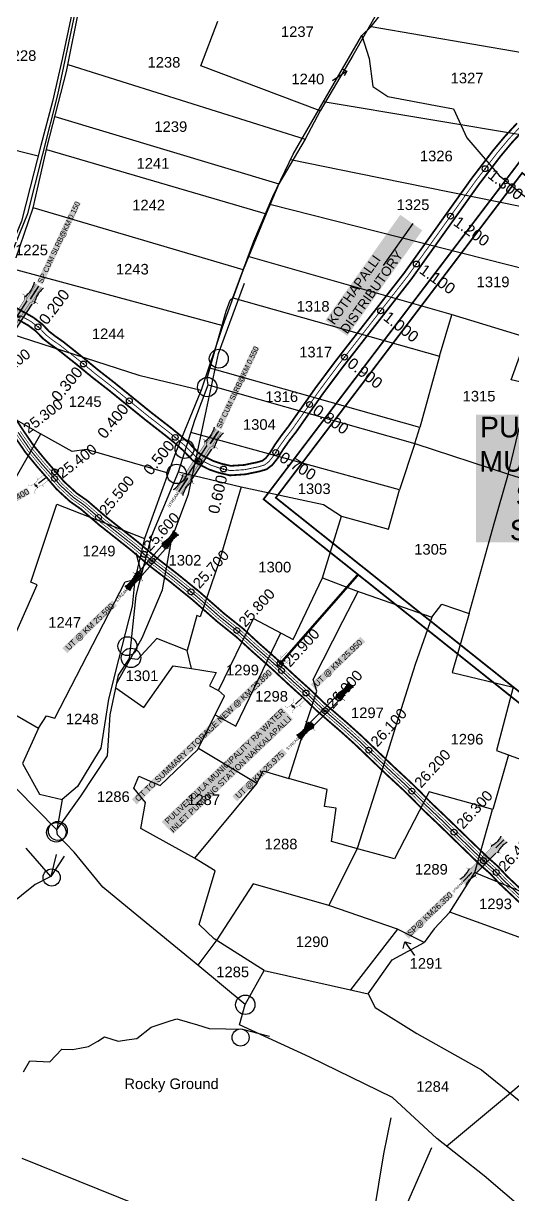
# Model space of a CAD drawing. Header units: inches. Extents: x 192867 to 224088, y 1602358 to 1617481.
# Drawn here: x 196068 to 196900, y 1605119 to 1607111 of the extents above; entities that cross this region are included whole.
import ezdxf
from ezdxf.enums import TextEntityAlignment as Align

# ---------------------------------------------------------------- set-up
doc = ezdxf.new("R2010")
doc.units = ezdxf.units.IN
doc.header["$LTSCALE"] = 15
doc.header["$MEASUREMENT"] = 0
doc.header["$PDMODE"] = 32
doc.header["$PDSIZE"] = 10
doc.linetypes.add('ACAD_ISO02W100', pattern=[15, 12, -3])
doc.linetypes.add('HIDDEN2', pattern=[0.1875, 0.125, -0.0625])
for name, color, linetype in [('BOUNDRY STONES', 240, 'Continuous'), ('CANAL1', 7, 'Continuous'), ('CSMark', 72, 'Continuous'), ('PAPER SIZE', 5, 'Continuous'), ('PLOTS', 7, 'Continuous'), ('PLOTS NO', 7, 'Continuous'), ('ROADS', 1, 'Continuous'), ('STREAMS', 4, 'Continuous'), ('STRUCTURE', 5, 'Continuous'), ('text2', 7, 'Continuous')]:
    doc.layers.add(name, color=color, linetype=linetype)
doc.styles.get("Standard").update_dxf_attribs({"font": 'arial.ttf'})
doc.dimstyles.get("Standard").update_dxf_attribs({"dimtxt": 0.18, "dimasz": 0.18, "dimexe": 0.18, "dimexo": 0.0625, "dimgap": 0.09, "dimtad": 0, "dimtih": 1, "dimtoh": 1, "dimdec": 4, "dimzin": 0, "dimdsep": 46, "dimtxsty": 'Standard', "dimcen": 0.09, "dimadec": 0, "dimazin": 0, "dimtfac": 1, "dimtdec": 4, "dimtofl": 0, "dimtmove": 0, "dimatfit": 3, "dimfxl": 1, "dimtolj": 1, "dimtzin": 0, "dimarcsym": 0})

# ---------------------------------------------------------------- blocks, each defined once
blk = doc.blocks.new('SP')
at = {"layer": 'STRUCTURE'}
h = blk.add_hatch(dxfattribs=at)
h.set_pattern_fill('DASH', color=256, scale=8, style=0)
edge = h.paths.add_edge_path()
edge.add_spline(control_points=[(769825.7, 1706742.1), (769825.3, 1706741.8), (769823.8, 1706740.8), (769820.9, 1706740.3), (769817, 1706739.7), (769811.4, 1706738.9), (769804, 1706739.7), (769798.4, 1706741), (769795.6, 1706741.6)], knot_values=[0, 0, 0, 0, 1.613557, 5.24513, 8.624976, 13.470124, 22.190216, 30.746377, 30.746377, 30.746377, 30.746377], degree=3, periodic=0)
edge.add_line((769795.6, 1706741.6), (769792.6, 1706739.6))
edge.add_line((769792.6, 1706739.6), (769732.6, 1706739.6))
edge.add_line((769732.6, 1706739.6), (769729.6, 1706741.6))
edge.add_spline(control_points=[(769729.6, 1706741.6), (769726.9, 1706740.9), (769721.3, 1706739.5), (769713.9, 1706738.5), (769708.3, 1706739.1), (769704.4, 1706739.6), (769701.5, 1706740), (769700, 1706741), (769699.5, 1706741.3)], knot_values=[0, 0, 0, 0, 8.556161, 17.276253, 22.121402, 25.501247, 29.13282, 30.746377, 30.746377, 30.746377, 30.746377], degree=3, periodic=0)
edge.add_line((769699.5, 1706741.3), (769699.5, 1706722.1))
edge.add_spline(control_points=[(769699.5, 1706722.1), (769700, 1706722.4), (769701.4, 1706723.4), (769704.3, 1706724), (769708.2, 1706724.5), (769713.8, 1706725.3), (769721.2, 1706724.5), (769726.8, 1706723.3), (769729.6, 1706722.6)], knot_values=[0, 0, 0, 0, 1.613557, 5.24513, 8.624976, 13.470124, 22.190216, 30.746377, 30.746377, 30.746377, 30.746377], degree=3, periodic=0)
edge.add_line((769729.6, 1706722.6), (769732.6, 1706724.6))
edge.add_line((769732.6, 1706724.6), (769792.6, 1706724.6))
edge.add_line((769792.6, 1706724.6), (769795.6, 1706722.6))
edge.add_spline(control_points=[(769795.6, 1706722.6), (769798.4, 1706723.3), (769803.9, 1706724.8), (769811.3, 1706725.8), (769817, 1706725.1), (769820.9, 1706724.7), (769823.8, 1706724.2), (769825.2, 1706723.3), (769825.7, 1706723)], knot_values=[0, 0, 0, 0, 8.556161, 17.276253, 22.121402, 25.501247, 29.13282, 30.746377, 30.746377, 30.746377, 30.746377], degree=3, periodic=0)
edge.add_line((769825.7, 1706723), (769825.7, 1706742.1))
h.paths.add_polyline_path([(769764.2, 1706732.1, -1), (769761.1, 1706732.1, -1)], flags=0)
h.paths.add_polyline_path([(769761.1, 1706732.1, 1), (769764.2, 1706732.1, 1)], flags=16)
at = {"layer": 'STRUCTURE', "const_width": 0.628}
for points in [[(769726.6, 1706747.6), (769726.6, 1706743.6), (769732.6, 1706739.6), (769792.6, 1706739.6), (769798.6, 1706743.6), (769798.6, 1706747.6)], [(769726.6, 1706716.6), (769726.6, 1706720.6), (769732.6, 1706724.6), (769792.6, 1706724.6), (769798.6, 1706720.6), (769798.6, 1706716.6)]]:
    blk.add_lwpolyline(points, dxfattribs=at)
at = {"layer": 'STRUCTURE', "color": 3}
blk.add_lwpolyline([(769732.6, 1706724.6), (769792.6, 1706724.6)], dxfattribs=at)
blk.add_lwpolyline([(769732.6, 1706724.6), (769792.6, 1706724.6)], dxfattribs=at)
at = {"layer": 'STRUCTURE', "color": 0}
blk.add_circle((769762.6, 1706732.1), 1.55, dxfattribs=at)
at = {"layer": 'STRUCTURE'}
for points in [[(769699.5, 1706741.3), (769700.9, 1706740.5), (769704.4, 1706739.6), (769707.8, 1706739.2), (769712.6, 1706738.8), (769721.3, 1706739.7), (769729.6, 1706741.6)], [(769825.7, 1706742.1), (769824.3, 1706741.3), (769820.8, 1706740.3), (769817.5, 1706739.8), (769812.7, 1706739.2), (769804, 1706739.9), (769795.6, 1706741.6)], [(769699.5, 1706722.1), (769700.9, 1706723), (769704.4, 1706724), (769707.7, 1706724.5), (769712.5, 1706725), (769721.2, 1706724.4), (769729.6, 1706722.6)], [(769825.7, 1706723), (769824.3, 1706723.8), (769820.8, 1706724.7), (769817.4, 1706725.1), (769812.6, 1706725.5), (769803.9, 1706724.6), (769795.6, 1706722.6)]]:
    blk.add_spline(points, degree=3, dxfattribs=at)
at = {"layer": 'STRUCTURE', "color": 0}
blk.add_text('STREAM', height=5, dxfattribs=at).set_placement((769684.3, 1706732.1), align=Align.MIDDLE_CENTER)
for points in [[(769727.4, 1706732.1), (769700.8, 1706732.1)], [(769824.4, 1706732.1), (769800.5, 1706732.1)]]:
    blk.add_leader(points, dimstyle='Standard', override={"dimasz": 10, "dimgap": 0.09, "dimtad": 0}, dxfattribs=at)
blk = doc.blocks.new('UT')
at = {"layer": 'STRUCTURE'}
h = blk.add_hatch(dxfattribs=at)
h.set_pattern_fill('DASH', color=150, scale=8, angle=-39.6278, style=0)
h.set_pattern_definition([(320.372247933, (-4370.464, -6260.8811), (1.40800153113, 0.132407282), [1, -1])])
h.paths.add_polyline_path([(765163, 1700681.9), (765165.6, 1700680.6), (765167.2, 1700680.3), (765169.1, 1700680), (765172.4, 1700679.6), (765176.4, 1700679.3), (765179.5, 1700679.5), (765183.1, 1700679.9), (765187.7, 1700680.9), (765188.9, 1700681.2), (765193.1, 1700682.2), (765196.1, 1700680.2), (765196.1, 1700672.2), (765193.1, 1700670.2), (765190.5, 1700670.8), (765188.1, 1700671.3), (765185.5, 1700671.8), (765183.6, 1700672.1), (765181, 1700672.5), (765180.3, 1700672.5), (765178.5, 1700672.6), (765176.7, 1700672.6), (765174.6, 1700672.5), (765172.5, 1700672.3), (765170.4, 1700672), (765168.5, 1700671.7), (765166.1, 1700671.2), (765165, 1700670.8), (765163, 1700669.7)])
h.paths.add_polyline_path([(765259.1, 1700682.2), (765256.1, 1700680.2), (765256.1, 1700672.2), (765259.1, 1700670.2), (765261.9, 1700671), (765264.4, 1700671.6), (765266.4, 1700672), (765269.1, 1700672.5), (765272.7, 1700673), (765276.1, 1700673.1), (765278.6, 1700672.9), (765281.2, 1700672.7), (765283.9, 1700672.3), (765286.4, 1700671.9), (765288, 1700671.3), (765289.2, 1700670.6), (765289.1, 1700682.7), (765287.6, 1700681.8), (765285.7, 1700681.2), (765283, 1700680.7), (765281.2, 1700680.4), (765276.7, 1700679.9), (765272.7, 1700679.9), (765268.7, 1700680.3), (765264.8, 1700681), (765261.2, 1700681.7)])
at = {"layer": 'STRUCTURE', "color": 150, "const_width": 0.628}
for points in [[(765190.1, 1700688.2), (765190.1, 1700684.2), (765196.1, 1700680.2), (765256.1, 1700680.2), (765262.1, 1700684.2), (765262.1, 1700688.2)], [(765190.1, 1700664.2), (765190.1, 1700668.2), (765196.1, 1700672.2), (765256.1, 1700672.2), (765262.1, 1700668.2), (765262.1, 1700664.2)]]:
    blk.add_lwpolyline(points, dxfattribs=at)
at = {"layer": 'STRUCTURE', "color": 150}
for points in [[(765196.1, 1700680.2), (765256.1, 1700680.2)], [(765196.1, 1700672.2), (765256.1, 1700672.2)], [(765196.1, 1700672.2), (765256.1, 1700672.2)]]:
    blk.add_lwpolyline(points, dxfattribs=at)
at = {"layer": 'STRUCTURE', "color": 0}
blk.add_circle((765226.1, 1700676.2), 1.89, dxfattribs=at)
at = {"layer": 'STRUCTURE', "color": 150}
for points in [[(765163, 1700681.9), (765164.4, 1700681.1), (765167.9, 1700680.2), (765171.2, 1700679.8), (765176.1, 1700679.4), (765184.7, 1700680.3), (765193.1, 1700682.2)], [(765163, 1700669.7), (765164.3, 1700670.6), (765167.8, 1700671.6), (765171.2, 1700672.1), (765176, 1700672.6), (765184.7, 1700672), (765193.1, 1700670.2)], [(765289.1, 1700682.7), (765287.8, 1700681.9), (765284.3, 1700680.9), (765280.9, 1700680.4), (765276.1, 1700679.8), (765267.4, 1700680.5), (765259.1, 1700682.2)], [(765289.2, 1700670.6), (765287.8, 1700671.4), (765284.2, 1700672.3), (765280.9, 1700672.7), (765276.1, 1700673.1), (765267.4, 1700672.2), (765259.1, 1700670.2)]]:
    blk.add_spline(points, degree=3, dxfattribs=at)
at = {"layer": 'STRUCTURE', "color": 0}
blk.add_text('STREAM', height=5, dxfattribs=at).set_placement((765148.2, 1700675.8), align=Align.MIDDLE_CENTER)
for points in [[(765190.9, 1700676), (765164.2, 1700675.8)], [(765289.3, 1700676.7), (765265.4, 1700676.4)]]:
    blk.add_leader(points, dimstyle='Standard', override={"dimasz": 10, "dimgap": 0.09, "dimtad": 0}, dxfattribs=at)
blk = doc.blocks.new('OT')
at = {"layer": 'STRUCTURE', "color": 190}
for points, const_width in [([(769751.4, 1706595.8), (769729.4, 1706595.8)], 0.5), ([(769775.2, 1706601.8), (769775.2, 1706597.8), (769769.2, 1706593.8), (769761.8, 1706593.8), (769754.4, 1706593.8), (769748.4, 1706597.8), (769748.4, 1706601.8)], 0.5), ([(769761.8, 1706593.8), (769761.8, 1706581)], 2.5), ([(769751.4, 1706579), (769729.4, 1706579)], 0.5), ([(769748.4, 1706573), (769748.4, 1706577), (769754.4, 1706581), (769761.8, 1706581), (769761.8, 1706581), (769761.8, 1706581), (769769.2, 1706581), (769775.2, 1706577), (769775.2, 1706573)], 0.5)]:
    blk.add_lwpolyline(points, dxfattribs=dict(at, const_width=const_width))
at = {"layer": 'STRUCTURE', "color": 0}
blk.add_circle((769761.8, 1706587.4), 1.87, dxfattribs=at)
blk.add_leader([(769732.6, 1706587.4), (769753.8, 1706587.4)], dimstyle='Standard', override={"dimasz": 10, "dimgap": 0.09, "dimtad": 0}, dxfattribs=at)
blk = doc.blocks.new('SLB')
at = {"layer": 'STRUCTURE'}
h = blk.add_hatch(dxfattribs=at)
h.set_pattern_fill('DOTS', color=6, scale=20, angle=320.3722, style=0)
h.set_pattern_definition([(320.372247934, (-159.4327, -72.9564), (1.2786241598, 0.5641323054), [0, -1.25])])
h.paths.add_polyline_path([(769699.5, 1706871.1), (769699.5, 1706861.1), (769729.1, 1706861.1), (769732.1, 1706863.1), (769792.1, 1706863.1), (769795.1, 1706861.1), (769824.7, 1706861.1), (769824.7, 1706871.1), (769795.1, 1706871.1), (769792.1, 1706869.1), (769732.1, 1706869.1), (769729.1, 1706871.1)])
at = {"layer": 'STRUCTURE', "color": 6, "linetype": 'ACAD_ISO02W100', "ltscale": 0.5, "const_width": 0.5}
for points in [[(769699.5, 1706871.1), (769729.1, 1706871.1)], [(769795.1, 1706871.1), (769824.7, 1706871.1)], [(769699.5, 1706861.1), (769729.1, 1706861.1)], [(769795.1, 1706861.1), (769824.7, 1706861.1)]]:
    blk.add_lwpolyline(points, dxfattribs=at)
at = {"layer": 'STRUCTURE', "color": 6, "const_width": 0.628}
for points in [[(769726.1, 1706877.1), (769726.1, 1706873.1), (769732.1, 1706869.1), (769792.1, 1706869.1), (769798.1, 1706873.1), (769798.1, 1706877.1)], [(769726.1, 1706855.1), (769726.1, 1706859.1), (769732.1, 1706863.1), (769792.1, 1706863.1), (769798.1, 1706859.1), (769798.1, 1706855.1)]]:
    blk.add_lwpolyline(points, dxfattribs=at)
at = {"layer": 'STRUCTURE', "color": 6}
blk.add_lwpolyline([(769732.1, 1706863.1), (769792.1, 1706863.1)], dxfattribs=at)
blk.add_lwpolyline([(769732.1, 1706863.1), (769792.1, 1706863.1)], dxfattribs=at)
at = {"layer": 'STRUCTURE', "color": 0}
blk.add_circle((769762.1, 1706866.1), 1.24, dxfattribs=at)
for points in [[(769703.8, 1706866), (769726.7, 1706866)], [(769818.6, 1706865.8), (769795.7, 1706865.8)]]:
    blk.add_leader(points, dimstyle='Standard', override={"dimasz": 10, "dimgap": 0.09, "dimtad": 0}, dxfattribs=at)

msp = doc.modelspace()

# ---------------------------------------------------------------- linework, layer by layer
at = {"color": 5, "const_width": 3, "elevation": 240.9}
msp.add_lwpolyline([(196914.2, 1606877.7), (197448.5, 1606452), (196998.1, 1605886.3), (196476.6, 1606301.5), (196914.2, 1606877.7)], dxfattribs=at)
msp.add_lwpolyline([(196916.8, 1606856.4), (197427.5, 1606449.6), (196995.7, 1605907.4), (196497.4, 1606304.1)], close=True, dxfattribs=at)
at = {"color": 1, "const_width": 4, "elevation": 242.2}
msp.add_lwpolyline([(196503.9, 1606020.9), (196637.5, 1606173.4)], dxfattribs=at)
at = {"layer": 'BOUNDRY STONES', "color": 1}
for centre, radius in [((196400.4, 1606540.5), 16.1), ((196380.7, 1606492.2), 16.5), ((196342, 1606387), 16.1), ((196328.6, 1606344.7), 16.5), ((196244.9, 1606051.7), 16.1), ((196251, 1606031.7), 16.5), ((196123.9, 1605735.1), 16.5), ((196126.4, 1605737.6), 16.1), ((196116, 1605658.3), 14.6), ((196445.5, 1605442), 16.5), ((196437.5, 1605386.3), 14.6)]:
    msp.add_circle(centre, radius, dxfattribs=at)
at = {"layer": 'CANAL1', "color": 200, "const_width": 3}
for points in [[(196053.1, 1606628.2), (196066.5, 1606620.9), (196084.7, 1606610.7), (196100.1, 1606599), (196111.6, 1606586.9), (196122.6, 1606578.4), (196135.6, 1606569.3), (196166.7, 1606544.6), (196194.9, 1606521.4), (196222.8, 1606499.7), (196284.7, 1606449.5), (196319.3, 1606422.7), (196333.6, 1606411.1), (196350, 1606396.8), (196361.6, 1606384.9), (196366.3, 1606380.1), (196373.3, 1606375.5), (196390.4, 1606366.8), (196404, 1606362.2), (196420.7, 1606358.3), (196443.5, 1606359.8), (196465.8, 1606364.4), (196474.6, 1606367), (196480.4, 1606371.4), (196487.8, 1606380.9), (196495.9, 1606394.2), (196507.9, 1606411.1), (196518.8, 1606425.2), (196564.9, 1606490.7), (196599.3, 1606536.7), (196715.6, 1606685.8), (196830.9, 1606847.2), (196867.5, 1606894.8), (196887.7, 1606918.9), (196908.2, 1606941)], [(196058.7, 1606606.9), (196075.9, 1606597.3), (196089.4, 1606587.1), (196100.9, 1606575), (196113.1, 1606565.5), (196126.1, 1606556.4), (196156.6, 1606532.2), (196184.9, 1606508.9), (196212.9, 1606487.2), (196274.8, 1606437), (196309.4, 1606410.1), (196323.3, 1606398.9), (196339, 1606385.2), (196350.2, 1606373.7), (196356, 1606367.7), (196365.2, 1606361.6), (196384.2, 1606352), (196399.6, 1606346.8), (196419.4, 1606342.1), (196445.7, 1606343.9), (196469.7, 1606348.9), (196482, 1606352.5), (196491.7, 1606360), (196500.9, 1606371.7), (196509.3, 1606385.4), (196520.7, 1606401.6), (196531.7, 1606415.6), (196577.8, 1606481.3), (196612, 1606527), (196728.4, 1606676.2), (196843.7, 1606837.7), (196880, 1606884.8), (196899.7, 1606908.4), (196917.5, 1606927.5)], [(196049.6, 1606446.4), (196066.4, 1606420.2), (196086, 1606391.7), (196106, 1606367.5), (196123.1, 1606347.9), (196136.8, 1606331.7), (196146.6, 1606322.7), (196158.5, 1606311.7), (196176.6, 1606299.1), (196208.6, 1606271.5), (196260.6, 1606230.5), (196296.2, 1606200.5), (196329.3, 1606175), (196368.1, 1606143.5), (196409.4, 1606107.2), (196442.4, 1606080.9), (196468.7, 1606056.6), (196487.8, 1606039.8), (196506, 1606023.6), (196532.1, 1605999.3), (196556.7, 1605977.2), (196580.3, 1605954.4), (196619.7, 1605920.3), (196643.2, 1605899.2), (196698.4, 1605846.5), (196725.6, 1605821.3), (196742.8, 1605804.6), (196760.5, 1605786.5), (196785.3, 1605763), (196856.6, 1605693.9), (196875.3, 1605677.4), (196890.9, 1605660.6), (196985.8, 1605571.4)], [(196051.4, 1606410.2), (196071.6, 1606380.9), (196092.3, 1606355.8), (196109.5, 1606336.2), (196123.8, 1606319.3), (196134.4, 1606309.4), (196147.2, 1606297.7), (196165.6, 1606284.8), (196197.1, 1606257.6), (196249.2, 1606216.5), (196284.9, 1606186.5), (196318.1, 1606160.9), (196356.5, 1606129.8), (196397.8, 1606093.4), (196430.6, 1606067.2), (196456.7, 1606043.3), (196475.8, 1606026.4), (196493.9, 1606010.3), (196520, 1605986), (196544.4, 1605964), (196568.1, 1605941.1), (196607.8, 1605906.8), (196631, 1605886), (196686, 1605833.4), (196713.2, 1605808.3), (196730.1, 1605791.8), (196747.9, 1605773.6), (196772.9, 1605750), (196844.4, 1605680.6), (196862.8, 1605664.5), (196878.1, 1605647.9), (196973.3, 1605558.4)]]:
    msp.add_lwpolyline(points, dxfattribs=at)
at = {"layer": 'CANAL1', "color": 1, "linetype": 'HIDDEN2', "ltscale": 4}
for points, const_width in [([(196062.6, 1606613.9), (196080.3, 1606604), (196094.8, 1606593.1), (196106.3, 1606580.9), (196117.8, 1606571.9), (196130.9, 1606562.9), (196161.6, 1606538.4), (196189.9, 1606515.2), (196217.8, 1606493.5), (196279.8, 1606443.2), (196314.4, 1606416.4), (196328.4, 1606405), (196344.5, 1606391), (196355.9, 1606379.3), (196361.1, 1606373.9), (196369.2, 1606368.5), (196387.3, 1606359.4), (196401.8, 1606354.5), (196420, 1606350.2), (196444.6, 1606351.8), (196467.8, 1606356.7), (196478.3, 1606359.8), (196486, 1606365.7), (196494.3, 1606376.3), (196502.6, 1606389.8), (196514.3, 1606406.3), (196525.3, 1606420.4), (196571.3, 1606486), (196605.6, 1606531.9), (196722, 1606681), (196837.3, 1606842.4), (196873.8, 1606889.8), (196893.7, 1606913.7), (196912.8, 1606934.2)], 1.5), ([(196058.9, 1606415.2), (196078.8, 1606386.3), (196099.1, 1606361.6), (196116.3, 1606342.1), (196120.8, 1606336.8), (196130.3, 1606325.5), (196140.5, 1606316.1), (196152.9, 1606304.7), (196171.1, 1606291.9), (196202.9, 1606264.5), (196254.9, 1606223.5), (196273.5, 1606207.8), (196290.5, 1606193.5), (196323.7, 1606167.9), (196362.3, 1606136.7), (196403.6, 1606100.3), (196436.5, 1606074), (196462.7, 1606049.9), (196481.8, 1606033.1), (196499.9, 1606017), (196526, 1605992.6), (196550.5, 1605970.6), (196574.2, 1605947.7), (196581.2, 1605941.6), (196613.7, 1605913.6), (196637.1, 1605892.6), (196692.2, 1605840), (196719.4, 1605814.8), (196736.4, 1605798.2), (196754.2, 1605780.1), (196779.1, 1605756.5), (196850.5, 1605687.2), (196869.1, 1605671), (196884.5, 1605654.2), (196979.5, 1605564.9)], 2), ([(196058.9, 1606415.2), (196078.8, 1606386.3), (196099.1, 1606361.6), (196116.3, 1606342.1), (196120.8, 1606336.8), (196130.3, 1606325.5), (196140.5, 1606316.1), (196152.9, 1606304.7), (196171.1, 1606291.9), (196202.9, 1606264.5), (196254.9, 1606223.5), (196273.5, 1606207.8), (196290.5, 1606193.5), (196323.7, 1606167.9), (196362.3, 1606136.7), (196403.6, 1606100.3), (196436.5, 1606074), (196462.7, 1606049.9), (196481.8, 1606033.1), (196499.9, 1606017), (196526, 1605992.6), (196550.5, 1605970.6), (196574.2, 1605947.7), (196581.2, 1605941.6), (196613.7, 1605913.6), (196637.1, 1605892.6), (196692.2, 1605840), (196719.4, 1605814.8), (196736.4, 1605798.2), (196754.2, 1605780.1), (196779.1, 1605756.5), (196850.5, 1605687.2), (196869.1, 1605671), (196884.5, 1605654.2), (196979.5, 1605564.9)], 1)]:
    msp.add_lwpolyline(points, dxfattribs=dict(at, const_width=const_width))
at = {"layer": 'CANAL1', "color": 5, "const_width": 1}
for points in [[(196055.5, 1606413), (196075.6, 1606383.9), (196096.1, 1606359), (196113.3, 1606339.4), (196127.4, 1606322.7), (196137.8, 1606313.1), (196150.4, 1606301.6), (196168.7, 1606288.8), (196200.3, 1606261.4), (196252.4, 1606220.4), (196288, 1606190.3), (196321.2, 1606164.8), (196359.7, 1606133.6), (196401, 1606097.2), (196433.9, 1606071), (196460, 1606047), (196479.2, 1606030.1), (196497.2, 1606014), (196523.3, 1605989.7), (196547.8, 1605967.7), (196571.5, 1605944.8), (196611.1, 1605910.6), (196634.4, 1605889.6), (196689.5, 1605837.1), (196716.6, 1605811.9), (196733.6, 1605795.3), (196751.4, 1605777.2), (196776.3, 1605753.6), (196847.8, 1605684.3), (196866.3, 1605668.1), (196881.7, 1605651.4), (196976.8, 1605562)], [(196055.5, 1606413), (196075.6, 1606383.9), (196096.1, 1606359), (196113.3, 1606339.4), (196127.4, 1606322.7), (196137.8, 1606313.1), (196150.4, 1606301.6), (196168.7, 1606288.8), (196200.3, 1606261.4), (196252.4, 1606220.4), (196288, 1606190.3), (196321.2, 1606164.8), (196359.7, 1606133.6), (196401, 1606097.2), (196433.9, 1606071), (196460, 1606047), (196479.2, 1606030.1), (196497.2, 1606014), (196523.3, 1605989.7), (196547.8, 1605967.7), (196571.5, 1605944.8), (196611.1, 1605910.6), (196634.4, 1605889.6), (196689.5, 1605837.1), (196716.6, 1605811.9), (196733.6, 1605795.3), (196751.4, 1605777.2), (196776.3, 1605753.6), (196847.8, 1605684.3), (196866.3, 1605668.1), (196881.7, 1605651.4), (196976.8, 1605562)], [(196062.2, 1606417.4), (196082, 1606388.7), (196102.2, 1606364.2), (196119.3, 1606344.7), (196133.2, 1606328.3), (196143.2, 1606319), (196155.4, 1606307.8), (196173.6, 1606295.1), (196205.4, 1606267.6), (196257.4, 1606226.6), (196293, 1606196.6), (196326.2, 1606171.1), (196364.9, 1606139.7), (196406.2, 1606103.4), (196439.1, 1606077.1), (196465.4, 1606052.9), (196484.5, 1606036.1), (196502.6, 1606019.9), (196528.7, 1605995.6), (196553.3, 1605973.5), (196576.9, 1605950.7), (196616.4, 1605916.6), (196639.8, 1605895.5), (196695, 1605842.9), (196722.1, 1605817.7), (196739.2, 1605801), (196757, 1605782.9), (196781.9, 1605759.4), (196853.2, 1605690.2), (196871.8, 1605673.8), (196887.4, 1605657), (196982.3, 1605567.8)], [(196062.2, 1606417.4), (196082, 1606388.7), (196102.2, 1606364.2), (196119.3, 1606344.7), (196133.2, 1606328.3), (196143.2, 1606319), (196155.4, 1606307.8), (196173.6, 1606295.1), (196205.4, 1606267.6), (196257.4, 1606226.6), (196293, 1606196.6), (196326.2, 1606171.1), (196364.9, 1606139.7), (196406.2, 1606103.4), (196439.1, 1606077.1), (196465.4, 1606052.9), (196484.5, 1606036.1), (196502.6, 1606019.9), (196528.7, 1605995.6), (196553.3, 1605973.5), (196576.9, 1605950.7), (196616.4, 1605916.6), (196639.8, 1605895.5), (196695, 1605842.9), (196722.1, 1605817.7), (196739.2, 1605801), (196757, 1605782.9), (196781.9, 1605759.4), (196853.2, 1605690.2), (196871.8, 1605673.8), (196887.4, 1605657), (196982.3, 1605567.8)]]:
    msp.add_lwpolyline(points, dxfattribs=at)
at = {"layer": 'PLOTS'}
for points in [[(196961.3, 1605057.7), (196852.3, 1605151.3), (196771.6, 1605214.5), (196695.9, 1605284.2), (196555.5, 1605352.8), (196435.6, 1605407.7), (196445.2, 1605442.5), (196364.9, 1605509), (196254.8, 1605599.4), (196203.3, 1605641.7), (196154.1, 1605701.3), (196125.7, 1605730.7), (196124.6, 1605739.2), (196165.8, 1605796.4), (196210.8, 1605865), (196215.4, 1605934.7), (196224.6, 1605977.9), (196229.7, 1606002.2), (196248.3, 1606031), (196259.8, 1606137.6), (196269.7, 1606175.2), (196286.6, 1606239.9), (196331.7, 1606348.2), (196359.9, 1606436.2), (196382.5, 1606496.2), (196380.5, 1606507.5), (196412.7, 1606621.3), (196419.9, 1606640.3), (196424.3, 1606643.9), (196460.2, 1606740.3), (196492.6, 1606816.3), (196526.9, 1606888.5), (196588.2, 1606994.5), (196643.8, 1607090.3), (196659.5, 1607105.2), (196699.5, 1607156.1)], [(196150.2, 1607149), (196150.3, 1607127.7), (196134.1, 1607049.8), (196117.5, 1606977.6), (196097.4, 1606903.2), (196079.4, 1606832.2), (196064.8, 1606774.3), (196040.5, 1606716.5), (196016.2, 1606658.6), (195987.3, 1606589.9), (195960.6, 1606527.3), (195933.7, 1606461.9), (195795.8, 1606379.2)], [(195819, 1606368.8), (195858.4, 1606395.9), (195951.3, 1606460.4), (195987.5, 1606547.5), (196012.4, 1606607.7), (196055.2, 1606710.8), (196084.4, 1606797.1), (196108.1, 1606901.6), (196141.1, 1607029), (196164.7, 1607144.6)], [(196670.7, 1607130), (196628.7, 1607056.3), (196572.9, 1606961.9), (196370.1, 1607038.3), (196398.8, 1607114.4)], [(196659.5, 1607105.2), (197002.2, 1607046.7), (197008.3, 1607060.4), (197017, 1607059.9)], [(196143.5, 1607040.8), (196547.5, 1606914)], [(197002.2, 1607046.7), (196971.7, 1606992.2), (196930.7, 1606918.6), (196578.2, 1606977.2)], [(196572.9, 1606961.9), (196547.5, 1606914), (196502.7, 1606837.9), (196480.8, 1606786.7), (196441.9, 1606691.6), (196407.4, 1606597.2), (196370.6, 1606486.9), (196326.8, 1606380.6), (196291.1, 1606281.8), (196273.8, 1606234.9), (196257.5, 1606165.3), (196252.8, 1606119.6), (196229.8, 1606029.1), (196212.7, 1605961.7), (196207.6, 1605928.7), (196199.8, 1605878), (196182.9, 1605850.5), (196160, 1605813.1), (196133.7, 1605791.1), (196124.6, 1605739.2), (195988.5, 1605877.2)], [(196121.3, 1606952.5), (196502.7, 1606837.9)], [(195780.2, 1606386.5), (195803.4, 1606433.6), (195799.7, 1606445.7), (195811, 1606482.7), (195838.4, 1606560.4), (195876.3, 1606654.9), (195901.2, 1606718.1), (195921.9, 1606770.6), (195943, 1606832.7), (195964.4, 1606918), (196092.9, 1606885.5)], [(196106.9, 1606896.3), (196480.8, 1606786.7)], [(197006.4, 1606825.5), (196994.4, 1606782.9), (196636.7, 1606855.6), (196522.3, 1606878.9)], [(196441.9, 1606691.6), (196084.4, 1606797.1)], [(196487, 1606803.1), (196963.2, 1606682.3), (196994.4, 1606782.9)], [(196963.2, 1606682.3), (196942.6, 1606615.7), (196924.1, 1606576.7), (196796.1, 1606615.4), (196450.4, 1606714.1)], [(196048.1, 1606693.6), (196407.4, 1606597.2)], [(196424.3, 1606643.9), (196775.8, 1606544.7), (196797.1, 1606615.1)], [(196007.3, 1606595.3), (196264.5, 1606512.6), (196370.6, 1606486.9)], [(196576.8, 1606167.7), (196633.2, 1606146.3), (196762.8, 1606100.8), (196780.2, 1606123.3), (196826.6, 1606107.4), (196869.2, 1606260), (196892.3, 1606341.1), (196929.7, 1606497.2), (196898.1, 1606504.7), (196924.1, 1606576.7)], [(196775.8, 1606544.7), (196742.6, 1606423.6), (196385.3, 1606524.5)], [(196382.5, 1606496.2), (196733.9, 1606396.3), (196742.6, 1606423.6)], [(196733.9, 1606396.3), (196893.3, 1606344.3), (197112.9, 1606275.7), (197153.9, 1606441.3), (196929.3, 1606495.1)], [(196314.3, 1606345.9), (196175.1, 1606386.1), (196150.6, 1606382.5), (196097.2, 1606412.8), (196056.1, 1606436.1), (195951.3, 1606460.4)], [(195890.6, 1606418.2), (195931.2, 1606397.2), (195948, 1606378.9), (196004.6, 1606341.9), (196037, 1606322.2), (196054.1, 1606336.4), (196097.4, 1606412.7)], [(196733.9, 1606396.3), (196708.2, 1606317.5), (196353.1, 1606415)], [(196331.7, 1606348.2), (196438.4, 1606322.4), (196578.8, 1606292.6), (196609.4, 1606273), (196689.3, 1606250.4), (196707.8, 1606317.6)], [(196438.4, 1606322.4), (196400.4, 1606194), (196368.6, 1606101.7), (196363.1, 1606103.6), (196346.5, 1606044.6), (196295, 1606064.6), (196261.8, 1606029.1), (196248.3, 1606030.6)], [(195848.2, 1606179.9), (195902.3, 1606157.9), (195900.9, 1606090.2), (196022.2, 1606000.5), (196091.4, 1606156.1), (196080.6, 1606160.8), (196124.7, 1606293), (196273.8, 1606234.9)], [(196353.7, 1606013.5), (196396.2, 1606006.9), (196384.4, 1605984.2), (196399.9, 1605976.2), (196459.4, 1606098.9), (196526.9, 1606063), (196576.8, 1606167.7), (196609.4, 1606273)], [(196093.5, 1605912.1), (196107.1, 1605933.4), (196121.5, 1605929.4), (196241.2, 1606160.9), (196257.5, 1606165.3)], [(196893.3, 1605866.9), (196867.1, 1605773.7), (196758.3, 1605804.2), (196699.5, 1605690.3), (196638.8, 1605706.7), (196592.1, 1605719.4), (196600.1, 1605776.4), (196580.5, 1605779.2), (196584.8, 1605807.8), (196519.5, 1605826.8), (196552.2, 1605928.7), (196567.1, 1605975.1), (196561.2, 1605994.8), (196611.8, 1606094.4), (196637.4, 1606144.8)], [(196762.8, 1606100.8), (196734.7, 1606020.6), (196704.1, 1605923.6), (196669.7, 1605814.4), (196636, 1605707.5), (196587.8, 1605610.7), (196458.7, 1605647.8), (196397.1, 1605552.1), (196364.9, 1605509)], [(196826.6, 1606107.4), (196797.4, 1606007), (196901.3, 1605981.7), (196872.8, 1605874.4), (196942.8, 1605848.9)], [(196394.3, 1605935), (196429.5, 1605915.6), (196506, 1606074.1)], [(196225.3, 1605981.1), (196273, 1605947.5), (196322.7, 1606018.3), (196353.7, 1606013.5), (196346.5, 1606044.6)], [(196022.2, 1606000.5), (196052, 1605978.5), (196035.9, 1605945.5), (196093.5, 1605912.1), (196066.3, 1605852.2), (196095.1, 1605800.3), (196133.7, 1605791.1)], [(196445.2, 1605442.5), (196477.7, 1605500.1), (196392.7, 1605554.1), (196366.8, 1605578.7), (196394.1, 1605669.4), (196358.9, 1605691.4), (196267.7, 1605741.5), (196275.5, 1605785.6), (196255.8, 1605810), (196264.4, 1605830.8), (196300.7, 1605814.9), (196364.8, 1605875.8), (196410.3, 1605967), (196399.9, 1605976.2)], [(196366, 1605878.3), (196464.9, 1605818.6), (196475.9, 1605839.8), (196519.5, 1605826.8)], [(196464.9, 1605818.6), (196358.9, 1605691.4)], [(196793.5, 1605599.5), (196836.4, 1605667), (196866.3, 1605773.9)], [(196123.7, 1605697.3), (196114.5, 1605659.9), (196072.7, 1605708.4)], [(196836.4, 1605667), (196996.6, 1605601.2), (196981.5, 1605561.1)], [(196477.7, 1605500.1), (196629.5, 1605466.3), (196654.9, 1605460.7), (196695.5, 1605518.4), (196750, 1605547.6), (196704.4, 1605570.6), (196587.8, 1605610.7)], [(196654.9, 1605460.7), (196666.3, 1605437.2), (196737.7, 1605392.8), (196816.6, 1605348.7), (196847.4, 1605331.5), (196883.1, 1605302.3), (196944.2, 1605252.7), (197038.3, 1605191.3), (197055.3, 1605238.9), (197089.7, 1605361.1), (197126.6, 1605492.2), (197098.5, 1605504.2), (196981.5, 1605561.1), (196969.2, 1605535.7), (196793.5, 1605599.5), (196766.7, 1605571), (196750, 1605547.6)], [(196704.4, 1605570.6), (196624.6, 1605467.4)], [(196065.2, 1605180.9), (196359.1, 1605062.4), (196490.6, 1605023.3), (196495.2, 1605034.6), (196581.4, 1605059.2), (196655.4, 1605030.1), (196681.5, 1605188.5), (196694, 1605249.9)]]:
    msp.add_lwpolyline(points, dxfattribs=at)
at = {"layer": 'PLOTS NO'}
for points in [[(196618.6, 1607029.3), (196593.9, 1607013.1)], [(196611.8, 1607032.6), (196618.6, 1607029.3), (196613.6, 1607021.4)], [(196269.3, 1606174), (196259.7, 1606209.9)], [(196262.3, 1606179.1), (196269.3, 1606174), (196271.4, 1606182.6)], [(196714.2, 1605537.8), (196717.2, 1605549.1), (196727.5, 1605546.3)], [(196717.2, 1605549.1), (196733.5, 1605525.5)]]:
    msp.add_lwpolyline(points, dxfattribs=at)
at = {"layer": 'ROADS'}
for points in [[(195915.8, 1605560.3), (195859.8, 1605795.7), (195832.7, 1605925.8), (195811.8, 1606029.7), (195726.5, 1606134.3), (195713.8, 1606147), (195742.8, 1606232.6), (195815, 1606379.5), (195941.4, 1606463), (196018.1, 1606647.9), (196075.6, 1606787.4), (196126.3, 1606989.3), (196161.5, 1607156)], [(196137, 1605694.4), (196114.5, 1605659.9), (196087.6, 1605646.5), (195947.7, 1605534.4), (195898.1, 1605476.1), (195825.2, 1605384.6)], [(196762.2, 1605198.6), (196721.8, 1605105.9), (196686.1, 1605058.9), (196612.1, 1604998.7), (196547.8, 1604928.2), (196504.4, 1604851.8), (196465, 1604787), (196377.3, 1604642.7)]]:
    msp.add_lwpolyline(points, dxfattribs=at)
at = {"layer": 'ROADS', "color": 1}
for points in [[(196643.8, 1607090.3), (196656.4, 1607050.9), (196662.4, 1607003.1), (196687.9, 1606986.4), (196769.4, 1606971), (196800, 1606965.2), (196822.4, 1606915.8), (196877.5, 1606851.8), (196923.3, 1606814.6), (196976.6, 1606796.8), (196981.1, 1606777.6), (197061.5, 1606740.8), (197168.3, 1606681.3), (197193.4, 1606670), (197233.4, 1606663.7), (197358.9, 1606618.6), (197396.7, 1606585), (197481.8, 1606507.5), (197577.3, 1606451.4), (197666.4, 1606421.6), (197762.2, 1606402.1), (197815, 1606391.4), (197849, 1606366.5), (197882.6, 1606343.8)], [(196227.2, 1605990.1), (196269.8, 1606065.7), (196304.5, 1606147.7), (196320.5, 1606234.8), (196348.7, 1606310.4), (196379.4, 1606454.1), (196399.7, 1606549.4), (196444.1, 1606668.7)], [(196788, 1605201.7), (196886.8, 1605283.8), (196911.8, 1605304.5), (196952.3, 1605320.2), (197057.8, 1605323.9), (197087, 1605323), (197129.9, 1605451.2), (197157.6, 1605491), (197229.7, 1605518.4), (197279.7, 1605547.9), (197337, 1605588.5), (197383.8, 1605645.8), (197439.8, 1605703.9), (197586.2, 1605800.1), (197655.5, 1605879.9), (197728.5, 1605896.6), (197802.3, 1605924.4), (197810, 1605977.9), (197820.3, 1605988), (197879.7, 1606038.9), (197919, 1606089.5)]]:
    msp.add_lwpolyline(points, dxfattribs=at)
at = {"layer": 'STREAMS'}
msp.add_lwpolyline([(196067.8, 1605328), (196078.6, 1605346.7), (196112.6, 1605344.7), (196133.2, 1605366.3), (196151.4, 1605365.6), (196164.1, 1605368), (196178.8, 1605370.7), (196194.4, 1605380.1), (196206.1, 1605387.2), (196229.4, 1605380.1), (196247.9, 1605382.7), (196261.1, 1605384.6), (196285.2, 1605403.7), (196317.9, 1605414.6), (196328.8, 1605418.2), (196364.4, 1605407.6), (196384, 1605401.7), (196440.8, 1605400.7), (196467.1, 1605393.8), (196486.5, 1605388.7)], dxfattribs=at)
at = {"layer": 'text2', "color": 3}
for p in [(196853.6, 1606863.6), (196794.7, 1606782.8), (196736.6, 1606701.5), (196675.9, 1606622), (196092.7, 1606594.6), (196614.4, 1606543.1), (196170, 1606531.5), (196248.1, 1606468.9), (196555, 1606462.7), (196326.3, 1606406.7), (196497.3, 1606381.1), (196366, 1606366, 66), (196408.5, 1606352.9)]:
    msp.add_point(p, dxfattribs=at)
at = {"layer": 'text2', "color": 2, "linetype": 'Continuous'}
for p in [(196120.8, 1606336.8), (196121, 1606348, 106), (196195.8, 1606270.6), (196273.5, 1606207.8), (196286.3, 1606197), (196505, 1606022, 101), (196548.9, 1605972.1), (196581.2, 1605941.6), (196655.7, 1605874.9), (196729.1, 1605805.2), (196800.8, 1605735.5), (196851, 1605687, 97), (196872.7, 1605667)]:
    msp.add_point(p, dxfattribs=at)
at = {"layer": 'text2', "color": 3, "linetype": 'Continuous'}
for p in [(196353.1, 1606144.1), (196431.1, 1606078.4), (196507, 1606010.4)]:
    msp.add_point(p, dxfattribs=at)

# ---------------------------------------------------------------- block references
at = {"layer": 'STRUCTURE', "color": 0}
for name, p, rotation in [('SP', (1207641.1, 31120.8, 65), 56.97955594214249), ('SLB', (-816042.4, 3181913.3, 65), 236.994417558505), ('SP', (1198223.3, 24673.5, 66), 56.62662690661972), ('SLB', (-815736.4, 3181667.3, 66), 236.994417558505), ('UT', (963739.5, -93475.3), 48.52615991552485), ('UT', (859953, -136989.4), 45.06272770680575)]:
    msp.add_blockref(name, p, dxfattribs=dict(at, rotation=rotation))
for name, p, xscale, yscale, zscale, rotation in [('OT', (-129296, 2875797.6, 106), 0.7, 0.7, 0.7, 218.6541969171981), ('OT', (-265361.3, 2832446.3, 101), 0.7, 0.7, 0.7, 224.9140762014686), ('OT', (-265339.3, 2832373.4), 0.7, 0.7, 0.7, 224.9140762014686), ('SP', (745408.4, 211920.5, 97), 0.7999999999999998, 0.7999999999999998, 0.7999999999999998, 45.75967713441996)]:
    msp.add_blockref(name, p, dxfattribs=dict(at, xscale=xscale, yscale=yscale, zscale=zscale, rotation=rotation))

# ---------------------------------------------------------------- texts
at = {"layer": 'CSMark', "color": 1}
for s, height, rotation, p in [('1.300', 19, 322.4144, (196862.4, 1606856.9)), ('1.200', 19, 324.4548, (196803.7, 1606776.4)), ('1.100', 19, 324.4548, (196745.6, 1606695.1)), ('1.000', 19, 322.0369, (196684.6, 1606615.2)), ('25.200', 18, 37.8023, (196015.5, 1606504.8)), ('0.900', 19, 322.0369, (196623.1, 1606536.4)), ('25.300', 18, 37.8023, (196070.8, 1606419.4)), ('0.800', 19, 324.9111, (196564, 1606456.4)), ('25.400', 18, 37.8023, (196128.6, 1606342.9)), ('0.700', 19, 328.5436, (196506.7, 1606375.4)), ('25.500', 18, 50.6347, (196202.1, 1606278.4)), ('25.600', 18, 47.646, (196276.9, 1606218.2)), ('25.700', 18, 47.646, (196361, 1606154.4)), ('25.800', 18, 47.646, (196439, 1606088.7)), ('25.900', 18, 47.646, (196515, 1606020.7)), ('26.000', 18, 47.646, (196588.2, 1605950.1)), ('26.100', 18, 47.646, (196663.6, 1605885.2)), ('26.200', 18, 47.646, (196738.1, 1605815.3)), ('26.300', 18, 47.646, (196809.7, 1605745.5)), ('26.400', 18, 47.646, (196881.3, 1605673.2, 96))]:
    msp.add_text(s, height=height, rotation=rotation, dxfattribs=at).set_placement(p, align=Align.MIDDLE_LEFT)
for s, rotation, p in [('0.200', 52.8899, (196140.2, 1606655.2)), ('0.300', 50.5497, (196163, 1606523)), ('0.400', 50.9522, (196241.1, 1606460.4)), ('0.500', 50.983, (196319.4, 1606398.2)), ('0.600', 76.8828, (196406, 1606342.2))]:
    msp.add_text(s, height=19, rotation=rotation, dxfattribs=at).set_placement(p, align=Align.MIDDLE_RIGHT)
at = {"layer": 'PLOTS NO'}
for s, p in [('1237', (196506.2, 1607087.6)), ('1228', (196034, 1607046.9)), ('1238', (196279.1, 1607035.5)), ('1240', (196524, 1607007.1)), ('1327', (196795, 1607008.7)), ('1239', (196290.8, 1606926.1)), ('1241', (196260.4, 1606863.6)), ('1326', (196742.7, 1606876.2)), ('1242', (196253, 1606792.7)), ('1325', (196703, 1606793.3)), ('1225', (196053.7, 1606716.4)), ('1243', (196225.3, 1606683.7)), ('1319', (196839.3, 1606662.1)), ('1318', (196533, 1606620.6)), ('1244', (196184.3, 1606573.8)), ('1317', (196537.2, 1606542.7)), ('1316', (196479.5, 1606466.9)), ('1315', (196815.4, 1606467.8)), ('1245', (196145, 1606458.6)), ('1304', (196441.5, 1606419.6)), ('1303', (196534.8, 1606310.4)), ('1249', (196168.7, 1606204.4)), ('1305', (196733, 1606207.4)), ('1302', (196314.9, 1606188.8)), ('1300', (196467.7, 1606177.1)), ('1247', (196110.2, 1606083.1)), ('1299', (196412.8, 1606002.1)), ('1301', (196241.6, 1605992.4)), ('1298', (196462.2, 1605957.4)), ('1297', (196625.4, 1605929.4)), ('1248', (196140.1, 1605918.9)), ('1296', (196794.9, 1605884.5)), ('1286', (196192.9, 1605786.8)), ('1287', (196346.6, 1605781.5)), ('1288', (196478.4, 1605706.2)), ('1289', (196734.3, 1605663.3)), ('1293', (196843.4, 1605604.5)), ('1290', (196531.4, 1605540.1)), ('1285', (196396.1, 1605488.8)), ('1291', (196725.2, 1605503.3)), ('Rocky Ground', (196239.6, 1605298.6)), ('1284', (196736.4, 1605293.9))]:
    msp.add_text(s, height=18, dxfattribs=at).set_placement(p)
at = {"layer": 'STRUCTURE', "color": 5, "attachment_point": 1, "bg_fill": 1, "box_fill_scale": 1.1, "bg_fill_color": 7, "bg_fill_true_color": 16777215, "bg_fill_transparency": 0}
for s, insert, char_height, width, rotation in [('\\pi0.3274;SP CUM SLRB@KM 0.150', (196091.8, 1606671.3), 9, 151.304, 64.8), ('{\\C1;KOTHAPALLI\\PDISTRIBUTORY}', (196584, 1606606.1), 16, 216.984, 54.6094), ('\\pi0.3274;SP CUM SLRB@KM 0.550', (196395.9, 1606425), 9, 151.304, 64.8), ('IN LET@KM25.400', (195968.7, 1606259.7), 10, 120.768, 29.9843), (' UT @ KM 25.590 ', (196135.5, 1606048.4), 10, 115.346, 43.7252), (' UT @ KM 25.950', (196558, 1605986.6), 10, 115.346, 43.7252), ('{\\C1; OT TO SUMMARY STORAGE NEW @ KM 25.890}', (196253.7, 1605791.3), 10, 319.561, 43.7252), ('{\\C1; PULIVENDULA MUNICIPALITY RA WATER INLET PUMPING STATION NAKKALAPALLI}', (196304.5, 1605753.1), 10, 280.148, 43.7252), (' UT @ KM 25.975', (196424.8, 1605796.5), 10, 115.346, 43.7252), (' SP@ KM26.350', (196717.2, 1605562.7), 10, 103.695, 43.7252)]:
    msp.add_mtext(s, dxfattribs=dict(at, insert=insert, char_height=char_height, width=width, rotation=rotation))
at = {"layer": 'STRUCTURE', "color": 5, "insert": (196841.6, 1606441.7), "char_height": 35, "width": 342.28, "attachment_point": 1, "bg_fill": 1, "box_fill_scale": 1.1, "bg_fill_color": 7, "bg_fill_true_color": 16777215, "bg_fill_transparency": 0}
msp.add_mtext('\\pi3.15931;PULIVENDULA \\P\\pi1.98946;MUNICIPALITY\\P\\pi63.89601;SUMMER \\P\\pi54.01197;STORAGE ', dxfattribs=at)

# ---------------------------------------------------------------- leaders
at = {"layer": 'PAPER SIZE', "color": 1}
msp.add_leader([(196730.8, 1606770.5), (196680.4, 1606698.9)], dimstyle='Standard', override={"dimasz": 40, "dimgap": 0.09, "dimtad": 0, "dimtfill": 2, "dimtfillclr": 5}, dxfattribs=at)

doc.saveas('drawing.dxf')
